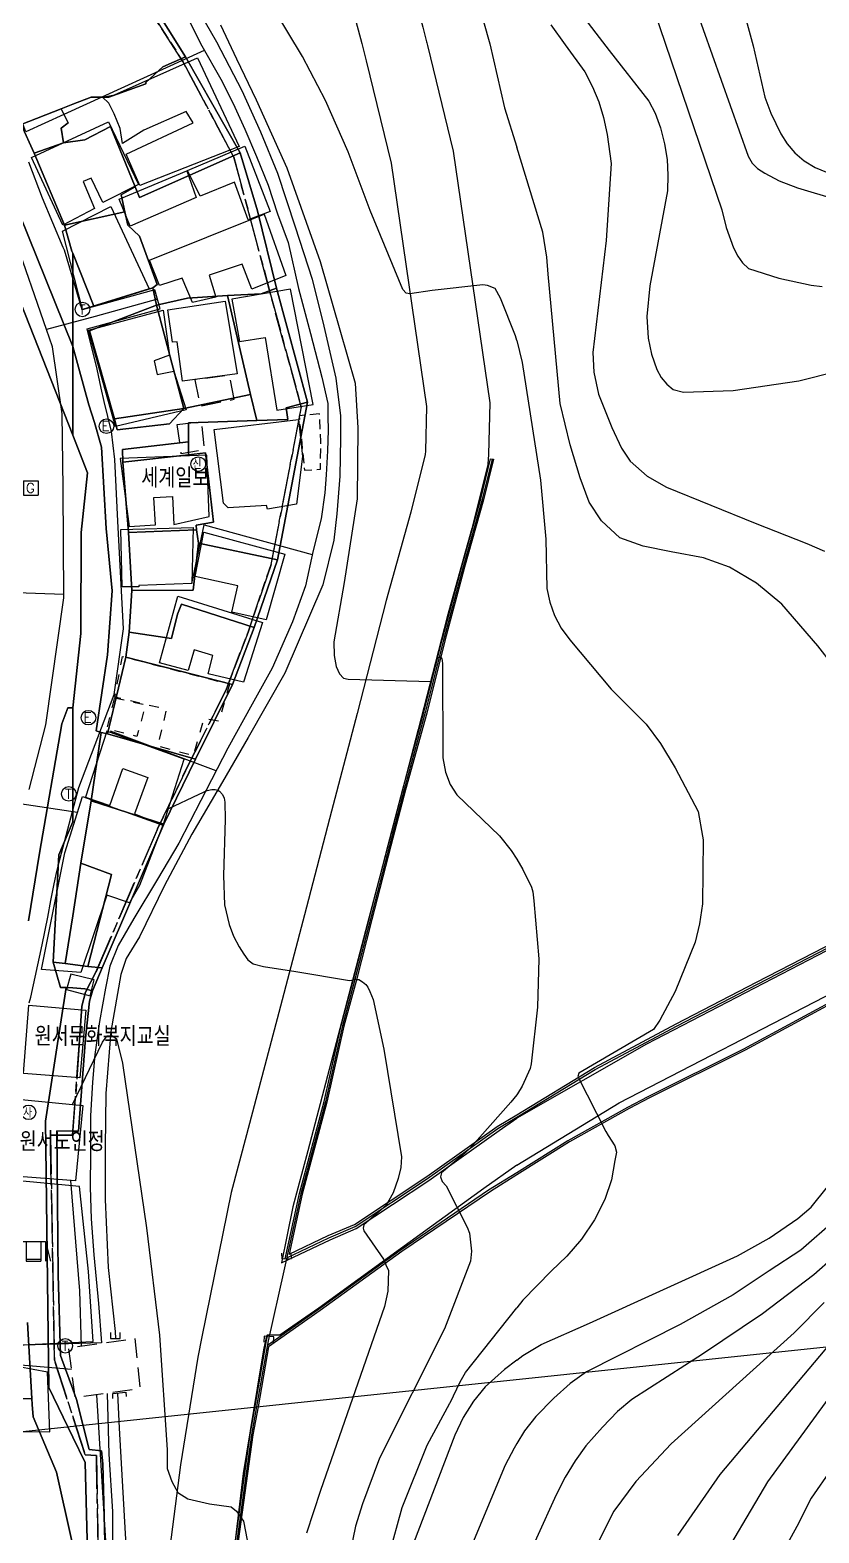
# Model space of a CAD drawing. Header units: feet. Extents: x 197796 to 199821, y 552499 to 555392.
# Drawn here: x 199066.7 to 199147.8, y 553524.7 to 553679.2 of the extents above; entities that cross this region are included whole.
import ezdxf

# ---------------------------------------------------------------- set-up
doc = ezdxf.new("R2010")
doc.units = ezdxf.units.FT
doc.header["$MEASUREMENT"] = 0
for name, pattern in [('AAA006', [2, 1, -1]), ('ANYANG11', [1.5, 1, -0.5]), ('ANYANG3', [3, 2, -1]), ('JEON', [12, 4, -0.5, 1, -0.5, 4, -0.5, 1, -0.5])]:
    doc.linetypes.add(name, pattern=pattern)
for name, color, linetype in [('AAA001', 7, 'CONTINUOUS'), ('AAA004', 7, 'ANYANG3'), ('AAA006', 7, 'AAA006'), ('AAA007', 7, 'ANYANG11'), ('AAA008', 7, 'CONTINUOUS'), ('AAB110', 7, 'CONTINUOUS'), ('AAB202', 7, 'CONTINUOUS'), ('AAC001', 7, 'CONTINUOUS'), ('AB999', 7, 'CONTINUOUS'), ('ABB004', 7, 'CONTINUOUS'), ('AD002', 7, 'CONTINUOUS'), ('AD0022', 1, 'CONTINUOUS'), ('ADA085', 1, 'CONTINUOUS'), ('AE221', 7, 'CONTINUOUS'), ('AE340', 7, 'CONTINUOUS'), ('AZ0202', 7, 'CONTINUOUS'), ('AZ0203', 7, 'CONTINUOUS'), ('AZ0801', 7, 'CONTINUOUS'), ('AZ0803', 7, 'CONTINUOUS'), ('AZB010', 1, 'CONTINUOUS'), ('BA003', 5, 'CONTINUOUS'), ('CAA001', 7, 'CONTINUOUS'), ('CAA002', 30, 'CONTINUOUS'), ('DD001', 3, 'CONTINUOUS'), ('EA0018', 7, 'JEON'), ('EA0118', 7, 'JEON'), ('wipco_image', 2, 'CONTINUOUS'), ('wipco_지적', 20, 'CONTINUOUS'), ('ZC002', 7, 'CONTINUOUS')]:
    doc.layers.add(name, color=color, linetype=linetype)
doc.styles.add('GHS', font='ROMANS', dxfattribs={"bigfont": 'NGSW.shx'})
doc.styles.add('NGSW', font='ROMANS.shx', dxfattribs={"bigfont": 'NGSW.shx'})
picture_1 = doc.add_image_def('image1.jpg', size_in_pixel=(8269, 5907))

# ---------------------------------------------------------------- blocks, each defined once
blk = doc.blocks.new('AAB202')
at = {"layer": 'AAB202'}
blk.add_circle((0, 0), 0.75, dxfattribs=at)
at = {"layer": 'AAB202', "style": 'GHS'}
blk.add_text('신', height=1, dxfattribs=at).set_placement((-0.59, -0.52))
blk = doc.blocks.new('AZ0203')
at = {"layer": 'AZ0203'}
blk.add_circle((0, 0), 0.75, dxfattribs=at)
at = {"layer": 'AZ0203', "style": 'GHS'}
blk.add_text('T', height=1, dxfattribs=at).set_placement((-0.36, -0.52))
blk = doc.blocks.new('AZ0202')
at = {"layer": 'AZ0202'}
blk.add_circle((0, 0), 0.75, dxfattribs=at)
at = {"layer": 'AZ0202', "style": 'GHS'}
blk.add_text('E', height=1, dxfattribs=at).set_placement((-0.5, -0.48))
blk = doc.blocks.new('AAB110')
at = {"layer": 'AAB110'}
blk.add_circle((0, 0), 0.75, dxfattribs=at)
at = {"layer": 'AAB110', "style": 'GHS'}
blk.add_text('사', height=1, dxfattribs=at).set_placement((-0.55, -0.53))
blk = doc.blocks.new('ABB004')
at = {"layer": 'ABB004'}
for points in [[(-1.3, 1.64), (-1.8, -0.36)], [(-1.3, 1.64), (1.2, 1.64)], [(-1.3, 1.64), (-1.3, -0.36)], [(-0.8, 1.64), (-0.8, -0.36)], [(0.7, 1.64), (0.7, -0.36)], [(1.2, 1.64), (1.7, -0.36)], [(1.2, 1.64), (1.2, -0.36)], [(-0.8, -0.16), (0.7, -0.16)], [(-0.8, -0.36), (0.7, -0.36)]]:
    blk.add_lwpolyline(points, dxfattribs=at)
blk = doc.blocks.new('AZB010')
at = {"layer": 'AZB010'}
for points in [[(-0.76, 0.79), (0.74, 0.79)], [(-0.76, 0.79), (-0.76, -0.71)], [(0.74, 0.79), (0.74, -0.71)], [(-0.76, -0.71), (0.74, -0.71)]]:
    blk.add_lwpolyline(points, dxfattribs=at)
at = {"layer": 'AZB010', "style": 'GHS'}
blk.add_text('G', height=1, dxfattribs=at).set_placement((-0.52, -0.45))

msp = doc.modelspace()

# ---------------------------------------------------------------- linework, layer by layer
at = {"layer": 'AAA001', "color": 255, "flags": 128}
for points in [[(199083.89, 553676.39), (199088.15, 553667.29), (199077.94, 553663.25), (199076.55, 553666.49), (199083.42, 553669.72), (199082.73, 553670.89), (199078.37, 553668.96), (199076.16, 553667.59), (199075.92, 553669.12), (199075.31, 553670.64), (199074.78, 553671.74), (199074.11, 553672.34), (199075.36, 553672.6)], [(199077.81, 553663.37), (199074.15, 553661.53), (199072.94, 553664.02), (199072.12, 553663.66), (199073.29, 553660.91), (199070.04, 553659.17), (199066.8, 553666.15), (199074.73, 553669.8)], [(199088.74, 553667.3), (199091.35, 553660.6), (199089.09, 553659.73), (199087.67, 553663.62), (199084.15, 553662.18), (199082.86, 553664.82)], [(199082.77, 553664.77), (199083.75, 553662.04), (199076.97, 553659.08), (199075.81, 553661.85)], [(199078.9, 553652.63), (199072.05, 553650.53), (199069.99, 553658.58), (199074.96, 553661.09)], [(199092.96, 553654), (199089.46, 553652.61), (199088.47, 553655.16), (199085.08, 553654.05), (199085.76, 553651.77), (199083.38, 553651.22), (199082.31, 553653.75), (199079.96, 553652.97), (199078.93, 553655.59), (199090.73, 553660.33)], [(199093.43, 553652.61), (199087.41, 553651.57), (199088.19, 553647.21), (199090.85, 553647.62), (199092.03, 553640.17), (199095.78, 553640.76)], [(199087.95, 553643.89), (199082.33, 553643.15), (199081.79, 553647.18), (199081.3, 553647.17), (199080.84, 553650.48), (199086.72, 553651.36)], [(199080.35, 553650.44), (199080.99, 553645.81), (199079.43, 553645.23), (199079.74, 553643.82), (199081.45, 553644.19), (199082.71, 553640.19), (199075.46, 553638.48), (199072.66, 553648.39)], [(199094.27, 553639.2), (199094.68, 553635.41), (199094.06, 553630.51), (199091.08, 553629.98), (199090.96, 553630.37), (199087.03, 553630.11), (199086.56, 553630.59), (199085.6, 553638.18)], [(199092.87, 553625.34), (199090.93, 553618.62), (199087.4, 553619.38), (199088.03, 553622.09), (199083.63, 553623.07), (199084.52, 553627.63)], [(199090.57, 553618.34), (199088.61, 553612.18), (199084.97, 553613.05), (199085.44, 553614.95), (199083.54, 553615.52), (199082.92, 553613.38), (199079.97, 553614.19), (199081.85, 553621.03)]]:
    msp.add_lwpolyline(points, close=True, dxfattribs=at)
at = {"layer": 'AAA004', "color": 255, "flags": 128}
for points in [[(199087.66, 553641.28), (199087.16, 553643.76), (199083.62, 553643.29), (199084.16, 553640.59)], [(199081.8, 553638.69), (199084.28, 553638.98), (199084.57, 553636.08), (199082.21, 553635.66)], [(199077.42, 553544.69), (199077.97, 553539.54), (199071.31, 553538.6), (199070.65, 553543.74)]]:
    msp.add_lwpolyline(points, close=True, dxfattribs=at)
at = {"layer": 'AAA006', "color": 255, "flags": 128}
for points in [[(199087.16, 553612), (199086.08, 553608.19), (199084.51, 553608.43), (199083.45, 553604.61), (199079.8, 553605.63), (199080.71, 553609.38), (199075.38, 553610.66), (199076.16, 553614.83)], [(199075.36, 553610.59), (199078.53, 553609.88), (199077.65, 553606.62), (199074.58, 553607.4)]]:
    msp.add_lwpolyline(points, close=True, dxfattribs=at)
at = {"layer": 'AAA007', "color": 255, "flags": 128}
msp.add_lwpolyline([(199096.43, 553639.79), (199094.32, 553639.58), (199094.88, 553634), (199096.52, 553634.08), (199096.57, 553636.93)], close=True, dxfattribs=at)
at = {"layer": 'AAA008', "color": 255, "flags": 128}
for points in [[(199075.94, 553635.21), (199076.84, 553628.19), (199079.56, 553628.36), (199079.39, 553631.19), (199081.31, 553631.28), (199081.45, 553628.39), (199085.09, 553629.22), (199084.85, 553635.55)], [(199083.44, 553628.1), (199083.29, 553622.33), (199077.86, 553622.15), (199077.86, 553622.01), (199076.12, 553622.01), (199075.99, 553627.88)], [(199074.57, 553607.17), (199072.37, 553600.36), (199074.88, 553599.5), (199076.2, 553603.32), (199078.79, 553602.39), (199077.4, 553598.64), (199080.34, 553597.48), (199082.51, 553604.29)], [(199080.3, 553597.48), (199077.91, 553591.28), (199076.88, 553589.49), (199074.57, 553590.29), (199071.9, 553582.33), (199067.85, 553582.64), (199070.24, 553594.63), (199072.05, 553600.43)], [(199072.41, 553578.45), (199071.79, 553571.5), (199065.99, 553571.95), (199066.53, 553578.97)], [(199072.08, 553568.65), (199071.32, 553560.92), (199064.63, 553561.44), (199065.41, 553569.32)]]:
    msp.add_lwpolyline(points, close=True, dxfattribs=at)
at = {"layer": 'AAC001', "color": 255, "flags": 128}
for points in [[(199082.87, 553680.47), (199084.32, 553677.62), (199086.27, 553674.19), (199087.56, 553671.7), (199088.73, 553669.06), (199089.94, 553666.24), (199091.13, 553663.31), (199092.09, 553660.35), (199093.2, 553657.39), (199094.26, 553652.68), (199095.49, 553648.05), (199096.66, 553643.55), (199097.27, 553640.84), (199097.29, 553639.5), (199097.3, 553638.12), (199097.26, 553635.97), (199097.11, 553633.53), (199096.98, 553631.66), (199096.6, 553628.98), (199095.76, 553625.73), (199094.98, 553622.1), (199093.66, 553618.4), (199091.55, 553613.65), (199089.51, 553609.93), (199086.99, 553605.42), (199084.23, 553600.01), (199081.95, 553595.64), (199079.77, 553591.93), (199077.34, 553587.88), (199075.73, 553585.11), (199074.85, 553582.98), (199074.43, 553580.74), (199073.82, 553577.3), (199073.34, 553573.91), (199073.1, 553571.05), (199072.88, 553567.6), (199072.87, 553563.78), (199072.83, 553560.27), (199072.96, 553557), (199073.22, 553553.31), (199073.7, 553548.31), (199074.01, 553544.26)], [(199084.57, 553677.16), (199070.15, 553670.55), (199066.24, 553668.77), (199065.76, 553670.05)], [(199083.29, 553622.33), (199084.55, 553628.38), (199095.67, 553625.32)], [(199085.81, 553603.09), (199074.93, 553607.16)], [(199062.46, 553542.26), (199070.94, 553541.54)], [(199074.59, 553539.06), (199074.75, 553532.8), (199075.15, 553526.91), (199075.14, 553523.24), (199075.33, 553516.3), (199075.53, 553509.37), (199076.06, 553501.74), (199075.88, 553495.97), (199075.75, 553486.41), (199073.78, 553485.29), (199061.44, 553485.78)]]:
    msp.add_lwpolyline(points, dxfattribs=at)
at = {"layer": 'AB999', "color": 255, "flags": 128}
msp.add_lwpolyline([(199071.74, 553560.33), (199064.45, 553561.01), (199062.69, 553543.92), (199073.16, 553544.38), (199072.67, 553551.6)], close=True, dxfattribs=at)
at = {"layer": 'AD002', "color": 255, "flags": 128}
for points in [[(199066.57, 553601.14), (199068.28, 553607.79), (199070.15, 553620.86), (199070.08, 553632.13), (199069.98, 553639.79), (199068.98, 553646.68), (199068.37, 553648.45), (199065.04, 553658.04)], [(199079.77, 553651.56), (199073.35, 553649.81), (199068.37, 553648.45)], [(199036.29, 553622.32), (199037.71, 553622.3), (199056.32, 553621.59), (199064.32, 553621.44), (199070.14, 553621.24)]]:
    msp.add_lwpolyline(points, dxfattribs=at)
at = {"layer": 'AD0022', "color": 255}
msp.add_lwpolyline([(199066.58, 553579.22), (199066.76, 553579.81), (199067.91, 553585.19), (199068.5, 553588.04), (199068.8, 553589.75), (199069.11, 553591.28), (199069.36, 553592.42), (199069.74, 553593.97), (199071.68, 553601.35), (199075.3, 553610.94), (199076.26, 553617.69), (199075.68, 553628.76), (199075.39, 553635.08), (199075.03, 553637.97), (199074.29, 553641.07), (199073.99, 553642.43), (199073.56, 553644.37), (199072.55, 553648.54), (199080.04, 553650.57), (199079.5, 553652.52), (199072.02, 553650.49), (199070.19, 553656.61), (199070.08, 553656.88), (199067.95, 553661.95), (199066.53, 553665.65)], dxfattribs=at)
at = {"layer": 'ADA085', "color": 255}
for points in [[(199096.57, 553693.57), (199100.76, 553677.88), (199100.83, 553677.6), (199101.21, 553676.09), (199103.79, 553665.55), (199107.41, 553640.53), (199107.32, 553635.96), (199107.29, 553635.62), (199105.81, 553629.66), (199103.27, 553620.59), (199100.28, 553608.96), (199097.66, 553598.94), (199094.88, 553588.27), (199092.24, 553578.21), (199088.92, 553565.65), (199087.35, 553559.72), (199084.31, 553544.87), (199083.93, 553542.78), (199082.14, 553531.73), (199080.09, 553515.76)], [(199283.79, 553639), (199278.8, 553638.03), (199271.1, 553634.22), (199266.83, 553631.28), (199261.01, 553625.96), (199246.14, 553620.07), (199237.05, 553617.14), (199183.14, 553602.46), (199161.5, 553591.27), (199130.03, 553574.96), (199116.71, 553567.37)], [(199116.71, 553562.52), (199127.25, 553568.93), (199149.41, 553580.4), (199185.29, 553598.16), (199188.52, 553599.38), (199203.41, 553603.93), (199236.19, 553612.84), (199254.57, 553618.68), (199263.51, 553622.09), (199272.5, 553630.35), (199275.51, 553631.7), (199278.61, 553631.88), (199283.27, 553631.5)]]:
    msp.add_lwpolyline(points, dxfattribs=at)
at = {"layer": 'ADA085', "color": 255, "flags": 128}
for points in [[(199103.29, 553693.57), (199107.05, 553679.53), (199107.44, 553678.03), (199107.45, 553677.93), (199107.52, 553677.65), (199110.18, 553666.79), (199113.92, 553640.93), (199113.81, 553635.61), (199113.72, 553634.62), (199113.73, 553634.59), (199112.1, 553628), (199109.55, 553618.9), (199106.57, 553607.33), (199103.95, 553597.3), (199101.16, 553586.62), (199098.52, 553576.56), (199095.21, 553563.99), (199093.68, 553558.24), (199092.51, 553552.49), (199097.52, 553554.86), (199100.21, 553556.02), (199107.66, 553560.94), (199114.89, 553566.09), (199116.71, 553567.37)], [(199116.71, 553562.52), (199113.32, 553560.12), (199104.75, 553553.94), (199096.36, 553547.84), (199092.35, 553545.06), (199091.05, 553545.05), (199090.98, 553544.93), (199090.71, 553543.7), (199090.34, 553541.68), (199088.58, 553530.83), (199086.77, 553515.62)]]:
    msp.add_lwpolyline(points, dxfattribs=at)
at = {"layer": 'AE221', "color": 255, "flags": 128}
msp.add_lwpolyline([(199074.01, 553544.26), (199062.62, 553543.92), (199064.37, 553560.98)], dxfattribs=at)
at = {"layer": 'AE340', "color": 255, "flags": 128}
for points in [[(199092.51, 553553.48), (199092.55, 553552.88), (199093.54, 553552.93), (199093.51, 553553.53)], [(199074.94, 553545.32), (199074.94, 553544.72), (199075.94, 553544.72), (199075.94, 553545.32)], [(199091.7, 553544.27), (199091.74, 553544.87), (199090.74, 553544.94), (199090.7, 553544.34)], [(199075.19, 553538.53), (199075.19, 553539.05), (199076.52, 553539.17), (199076.54, 553538.75)]]:
    msp.add_lwpolyline(points, dxfattribs=at)
at = {"layer": 'AZ0801', "color": 255}
for points in [[(199116.71, 553567.71), (199124.71, 553572.57), (199133.11, 553577.06), (199141.37, 553581.36), (199150.73, 553586.18), (199155.72, 553588.81), (199166.51, 553594.37), (199172.79, 553597.68), (199176.72, 553599.76), (199179.58, 553601.25), (199181.5, 553602.21), (199183.97, 553603.24), (199186.38, 553603.93), (199191.29, 553605.29), (199198.04, 553607.21), (199215.5, 553611.81), (199224.08, 553614.19), (199236.86, 553617.53)], [(199238.32, 553612.84), (199233.38, 553611.32), (199225.23, 553609.15), (199217.02, 553606.96), (199207.92, 553604.32), (199200.99, 553602.4), (199196.05, 553600.92), (199192.08, 553599.71), (199188.17, 553598.24), (199182.98, 553596.07), (199178.21, 553594.2), (199171.42, 553590.79), (199159.93, 553584.68), (199151.08, 553580.25), (199140.2, 553574.34), (199130.35, 553569.45), (199128.25, 553568.35), (199122.13, 553564.93), (199116.71, 553561.52)], [(199093.29, 553553.36), (199097.33, 553555.28), (199100.02, 553556.44), (199107.47, 553561.36), (199114.7, 553566.51), (199116.71, 553567.71)], [(199116.71, 553561.52), (199113.99, 553559.83), (199104.89, 553553.66), (199096.49, 553547.57), (199091.18, 553543.83)]]:
    msp.add_lwpolyline(points, dxfattribs=at)
at = {"layer": 'AZ0803', "color": 255}
for points in [[(199092.89, 553552.9), (199094.35, 553559.62), (199096.9, 553569.08), (199098.65, 553576.88), (199099.89, 553581.52), (199101.52, 553587.87), (199103.47, 553595.42), (199104.99, 553601.2), (199107.16, 553609.1), (199109.02, 553616.54), (199111.05, 553624.09), (199113.01, 553631.03), (199114.02, 553635.17), (199114.32, 553635.11), (199113.3, 553630.95), (199111.34, 553624.01), (199109.31, 553616.46), (199107.45, 553609.02), (199105.28, 553601.12), (199103.76, 553595.35), (199101.81, 553587.8), (199100.18, 553581.44), (199098.94, 553576.81), (199097.19, 553569.01), (199094.64, 553559.55), (199093.29, 553553.36)], [(199091.18, 553543.83), (199090.11, 553537.68), (199089.58, 553534.79), (199088.07, 553523.86), (199087.19, 553515.71), (199086.65, 553507.54), (199086.39, 553501.12), (199086.21, 553495.77), (199085.95, 553489.82), (199085.92, 553485.41), (199085.66, 553479.45), (199085.57, 553474.39), (199085.07, 553465.63), (199084.92, 553462.66), (199084.71, 553455.83), (199084.45, 553452.33), (199084.07, 553450.56), (199083.24, 553448.7), (199081.79, 553445.92), (199079.48, 553443.7), (199074.61, 553439.59), (199073.41, 553438.61)]]:
    msp.add_lwpolyline(points, dxfattribs=at)
at = {"layer": 'AZ0803', "color": 255, "flags": 128}
msp.add_lwpolyline([(199072.83, 553579.93), (199073.24, 553581.6), (199070.86, 553582.16), (199070.41, 553580.59)], close=True, dxfattribs=at)
msp.add_lwpolyline([(199073.36, 553438.96), (199074.42, 553439.83), (199079.28, 553443.92), (199081.54, 553446.1), (199082.97, 553448.83), (199083.79, 553450.65), (199084.15, 553452.37), (199084.41, 553455.84), (199084.62, 553462.67), (199084.77, 553465.64), (199085.27, 553474.4), (199085.36, 553479.46), (199085.62, 553485.41), (199085.65, 553489.83), (199085.91, 553495.79), (199086.09, 553501.13), (199086.35, 553507.56), (199086.89, 553515.74), (199087.77, 553523.9), (199089.28, 553534.83), (199089.81, 553537.73), (199090.99, 553544.5), (199091.08, 553544.91)], dxfattribs=at)
at = {"layer": 'BA003', "color": 255, "flags": 128}
for points in [[(199084.14, 553680.96), (199085.82, 553678.03), (199088.44, 553673.03), (199090.36, 553668.78), (199092.09, 553664.54), (199093.91, 553659.02), (199095.66, 553653.63), (199096.88, 553648.81), (199098.1, 553643.44), (199098.58, 553639.58), (199098.58, 553637.28), (199098.5, 553633.39), (199098.2, 553629.52), (199097.9, 553626.78), (199096.75, 553622.2), (199092.86, 553613.13), (199089.09, 553606.52), (199086.44, 553601.94), (199083.31, 553596.55), (199080.49, 553591.29), (199077.91, 553585.99), (199076.55, 553583.79), (199076, 553582.15), (199074.98, 553576.27), (199074.46, 553569.9), (199074.37, 553564.39), (199074.4, 553558.98), (199074.68, 553552), (199075.41, 553545.43), (199075.44, 553544.72)], [(199114.17, 553635.14), (199113.15, 553630.99), (199111.2, 553624.05), (199109.17, 553616.5), (199107.3, 553609.06), (199105.13, 553601.16), (199103.62, 553595.38), (199101.67, 553587.84), (199100.03, 553581.48), (199098.79, 553576.85), (199097.04, 553569.04), (199094.5, 553559.58), (199092.77, 553551.67), (199091.14, 553544.47), (199089.96, 553537.71), (199089.43, 553534.81), (199087.92, 553523.88)], [(199093.07, 553553.01), (199097.39, 553555.06), (199100.09, 553556.22), (199107.53, 553561.15), (199114.76, 553566.29), (199116.71, 553567.45)], [(199116.71, 553561.74), (199113.81, 553559.94), (199104.71, 553553.77), (199096.32, 553547.67), (199091.06, 553543.99)], [(199075.67, 553539.09), (199075.81, 553535.5), (199076.52, 553523.46), (199076.64, 553517.01), (199076.85, 553507.83), (199076.94, 553495.11), (199077.87, 553476.41), (199077.87, 553470.44), (199077.77, 553463.91), (199077.55, 553457.81), (199077.5, 553456.23), (199077.22, 553454.98), (199077.2, 553454.92), (199076.59, 553453.54), (199072.59, 553449.42), (199071.9, 553449)]]:
    msp.add_lwpolyline(points, dxfattribs=at)
at = {"layer": 'BA003', "color": 255}
for points in [[(199116.71, 553567.45), (199124.77, 553572.35), (199133.18, 553576.84), (199141.44, 553581.14), (199150.8, 553585.96), (199155.78, 553588.59), (199166.57, 553594.15), (199172.85, 553597.46), (199176.78, 553599.54), (199179.65, 553601.03), (199181.57, 553602), (199184.03, 553603.03), (199186.45, 553603.71), (199191.35, 553605.07), (199198.1, 553606.99), (199215.56, 553611.59), (199224.15, 553613.97), (199236.93, 553617.31)], [(199238.14, 553612.94), (199233.2, 553611.42), (199225.05, 553609.25), (199216.84, 553607.06), (199207.75, 553604.43), (199200.81, 553602.5), (199195.88, 553601.03), (199191.9, 553599.81), (199187.99, 553598.34), (199182.81, 553596.17), (199178.04, 553594.31), (199171.24, 553590.89), (199159.76, 553584.79), (199150.9, 553580.35), (199140.02, 553574.44), (199130.17, 553569.56), (199128.08, 553568.45), (199121.95, 553565.04), (199116.71, 553561.74)]]:
    msp.add_lwpolyline(points, dxfattribs=at)
at = {"layer": 'CAA001', "color": 255}
for points, elevation in [([(199137.79, 553689.48), (199141.02, 553677.62), (199142.22, 553672.36), (199142.83, 553670.7), (199143.85, 553668.57), (199144.49, 553667.56), (199145.29, 553666.62), (199146.25, 553665.8), (199147.37, 553665.11), (199149.31, 553664.32)], 50), ([(199152.29, 553609.95), (199147.65, 553615.94), (199143.96, 553620.2), (199141.37, 553622.37), (199138.59, 553624.02), (199135.9, 553624.97), (199132.57, 553625.58), (199129.69, 553626.19), (199127.29, 553627.05), (199125.43, 553628.79), (199124.14, 553630.7), (199123.21, 553633.22), (199122.19, 553636.61), (199121.17, 553640.86), (199119.92, 553654.15), (199119.79, 553655.88), (199119.4, 553658.47), (199116.72, 553667.2)], 45), ([(199116.71, 553542.47), (199117.34, 553542.97), (199119.2, 553544.08), (199124.18, 553546.28), (199139.41, 553553.19), (199142.66, 553555.02), (199145.61, 553557.05), (199146.97, 553558.21), (199151.87, 553564.3)], 45), ([(199154.07, 553545.85), (199142.5, 553529.95), (199131.31, 553511.05)], 50)]:
    msp.add_lwpolyline(points, dxfattribs=dict(at, elevation=elevation))
at = {"layer": 'CAA001', "color": 255, "flags": 128}
for points, elevation in [([(199113.29, 553680.13), (199113.95, 553677.82), (199115.43, 553671.25), (199116.72, 553667.2)], 45), ([(199071.54, 553598.79), (199070.86, 553598.9), (199061.69, 553600.28), (199061.11, 553600.35)], 40), ([(199071.96, 553543.92), (199071.77, 553549.6), (199070.87, 553560.96)], 40), ([(199116.71, 553542.47), (199115.46, 553541.52), (199113.46, 553539.74), (199112.25, 553538.27), (199111.21, 553536.58), (199110.34, 553534.75), (199106.1, 553523.67), (199103.96, 553516.28), (199103.58, 553513.97), (199103.29, 553510.26), (199103.63, 553488.1), (199103.93, 553485.81), (199105.14, 553480.34), (199105.83, 553478.16), (199106.96, 553475.46), (199108.13, 553473.21), (199114.04, 553463.68), (199115.28, 553462.34), (199116.7, 553461.25)], 45), ([(199073.51, 553538.91), (199075.03, 553513.84)], 40)]:
    msp.add_lwpolyline(points, dxfattribs=dict(at, elevation=elevation))
at = {"layer": 'CAA002', "color": 255}
for points, elevation in [([(199134.02, 553684.56), (199140.48, 553666.28), (199140.91, 553665.56), (199141.47, 553665.01), (199142.2, 553664.53), (199143.68, 553663.73), (199145.56, 553663.02), (199149.58, 553661.84)], 49), ([(199123.01, 553681.31), (199126.19, 553677.16), (199130.29, 553671.93), (199130.95, 553670.69), (199131.48, 553669.19), (199131.88, 553667.55), (199132.17, 553665.93), (199132.25, 553664.32), (199132.2, 553662.7), (199130.39, 553652.96), (199130.07, 553649.78), (199130.21, 553647.58), (199130.56, 553645.92), (199131.11, 553644.36), (199131.56, 553643.53), (199132.12, 553642.82), (199132.79, 553642.28), (199133.86, 553642), (199138.96, 553642.19), (199145.72, 553643.17), (199153.45, 553645.14)], 47), ([(199130.84, 553681.21), (199137.78, 553660.78), (199138.25, 553658.93), (199139, 553656.87), (199139.42, 553656.01), (199139.9, 553655.31), (199140.52, 553654.72), (199143.64, 553653.72), (199146.99, 553653.03), (199148.12, 553652.87)], 48), ([(199120.21, 553679.77), (199121.69, 553677.74), (199123.69, 553674.95), (199124.5, 553673.42), (199125.13, 553671.87), (199125.62, 553670.26), (199126.01, 553668.5), (199126.41, 553665.52), (199125.9, 553657.62), (199124.52, 553646.09), (199124.64, 553644.06), (199125.12, 553641.81), (199126.48, 553638.37), (199127.49, 553636.26), (199128.38, 553634.93), (199130.12, 553633.36), (199132.09, 553632.24), (199141.2, 553628.55), (199146.52, 553626.46), (199148.36, 553625.67)], 46), ([(199116.72, 553647.32), (199117.25, 553645.06), (199119.15, 553632.97), (199119.69, 553626.91), (199119.81, 553621.83), (199120.1, 553620.42), (199120.57, 553619.05), (199121.27, 553617.76), (199122.17, 553616.53), (199126.42, 553611.48), (199130.02, 553607.88), (199131.48, 553605.9), (199132.99, 553603.39), (199135.35, 553598.91), (199135.8, 553596.35), (199135.86, 553595.97), (199135.8, 553589.39), (199135.51, 553587.35), (199135.04, 553585.45), (199133, 553580.39), (199131.43, 553577.45), (199130.75, 553576.48), (199123.1, 553571.99), (199123, 553571.64), (199125.86, 553566), (199126.11, 553565.57), (199126.8, 553564.53), (199126.95, 553563.87), (199126.78, 553563), (199126.45, 553561.02), (199125.76, 553558.98), (199124.71, 553556.9), (199123.37, 553554.91), (199121.85, 553553.16), (199120.25, 553551.63), (199117.32, 553548.65), (199116.71, 553547.87)], 44), ([(199116.71, 553594), (199117.33, 553592.92), (199118.23, 553591.13), (199118.36, 553590.63), (199118.47, 553589.71), (199118.97, 553583.73), (199118.85, 553578.76), (199118.19, 553572.95), (199118.08, 553572.48), (199117.26, 553570.64), (199116.78, 553569.86), (199116.71, 553569.76)], 43), ([(199149.44, 553556.88), (199145.91, 553553.78), (199142.65, 553551.67), (199138.94, 553549.2), (199133.5, 553546.14), (199123.86, 553541.26), (199122.21, 553540.09), (199120.52, 553538.57), (199118.67, 553536.7), (199117.5, 553535.2), (199116.71, 553533.9)], 46), ([(199151.3, 553554.83), (199147.25, 553551.25), (199141.98, 553547.25), (199135.8, 553543.09), (199128.52, 553538.43), (199127.07, 553537.21), (199125.53, 553535.6), (199123.82, 553533.65), (199122.7, 553532.12), (199121.68, 553530.43), (199120.74, 553528.63), (199116.7, 553519.71)], 47), ([(199148.32, 553548.41), (199145.23, 553545.3), (199132.57, 553533.88), (199128.94, 553530.01), (199126.68, 553526.94), (199121.25, 553516.1)], 48), ([(199148.94, 553544.2), (199137.58, 553530.73), (199133.22, 553524.44)], 49), ([(199153.26, 553537.34), (199146.96, 553528.27), (199145.51, 553525.36), (199134.98, 553506.22)], 51)]:
    msp.add_lwpolyline(points, dxfattribs=dict(at, elevation=elevation))
at = {"layer": 'CAA002', "color": 255, "flags": 128}
for points, elevation in [([(199116.72, 553647.32), (199116.56, 553647.79), (199115.02, 553651.67), (199114.49, 553652.69), (199113.7, 553652.98), (199113.2, 553653.06), (199108, 553652.48), (199105.72, 553652.12), (199105.35, 553652.2), (199105, 553652.58), (199101.64, 553660.69), (199099.37, 553666.72), (199097.03, 553672), (199094.68, 553676.52), (199091.75, 553681.38)], 44), ([(199086.25, 553679.79), (199087.89, 553676.28), (199089.92, 553672.07), (199093.05, 553665.08), (199096.48, 553655.45), (199098.52, 553648.41), (199100.09, 553642.94), (199100.37, 553638.36), (199100.28, 553631.03), (199098.95, 553622.43), (199097.9, 553616.35), (199097.93, 553614.95), (199098.14, 553613.82), (199098.47, 553613.05), (199098.89, 553612.6), (199099.36, 553612.51), (199107.82, 553612.26), (199107.89, 553612.3), (199107.98, 553612.39), (199108.54, 553614.62), (199108.6, 553614.73), (199108.75, 553614.78), (199108.81, 553614.78), (199108.98, 553614.68), (199109, 553614.61), (199109.03, 553614.43), (199109.06, 553614.07), (199109.1, 553604.43), (199109.37, 553602.95), (199109.86, 553601.66), (199110.56, 553600.62), (199114.93, 553596.39), (199116.14, 553594.9), (199116.71, 553594)], 43), ([(199080.87, 553599.16), (199084.06, 553600.69), (199084.88, 553601.05), (199085.37, 553601.17), (199085.68, 553601.15), (199085.96, 553601.08), (199086.14, 553601), (199086.45, 553600.65), (199086.62, 553600.28), (199086.69, 553599.85), (199086.74, 553598.06), (199086.56, 553592.33), (199086.65, 553589.29), (199087.12, 553587.29), (199087.57, 553586.07), (199088.17, 553584.97), (199088.64, 553584.22), (199089.06, 553583.65), (199089.6, 553583.22), (199090.67, 553582.97), (199093.98, 553582.44), (199099.51, 553581.53), (199099.73, 553581.54), (199099.88, 553581.59), (199100.05, 553581.67), (199100.08, 553581.67), (199100.34, 553581.63), (199100.45, 553581.61), (199100.85, 553581.38), (199101.18, 553581.11), (199101.38, 553580.82), (199101.61, 553580.4), (199101.94, 553579.56), (199103.05, 553574.44), (199104.87, 553563.4), (199104.79, 553562.29), (199104.51, 553561.16), (199103.98, 553559.69), (199103.23, 553558.34), (199102.33, 553557.55), (199100.98, 553556.39), (199100.91, 553556.05), (199100.98, 553555.78), (199102.99, 553552.85), (199103.26, 553552.27), (199103.51, 553551.69), (199103.45, 553549.56), (199103.09, 553548), (199096.54, 553529.09), (199095.07, 553524.68)], 42), ([(199071.04, 553568.75), (199074.11, 553575.16), (199074.59, 553575.83), (199075.14, 553575.83), (199075.54, 553575.53), (199076.17, 553573.01), (199078.63, 553556.1), (199079.97, 553545.05), (199080.76, 553533.25), (199080.76, 553531.32), (199081.24, 553529.99), (199081.87, 553528.87), (199082.9, 553528.21), (199085.11, 553527.69), (199087.33, 553527.39), (199087.88, 553526.94), (199088.6, 553525.91), (199088.99, 553523.98)], 41), ([(199116.71, 553569.76), (199116.11, 553569.02), (199111.86, 553564.22), (199111.12, 553563.55), (199108.97, 553561.73), (199108.86, 553561.33), (199109.03, 553560.86), (199109.45, 553560.4), (199111.59, 553556.16), (199111.86, 553555.52), (199112.05, 553553.68), (199111.96, 553552.67), (199109.29, 553545.7), (199102.59, 553532.4), (199100.85, 553527.72), (199100.12, 553525.42), (199099.38, 553521.74)], 43), ([(199116.7, 553458.02), (199113.21, 553461.26), (199110.23, 553464.53), (199107.25, 553468.62), (199104.89, 553473.3), (199102.87, 553478.44), (199102.14, 553480.91), (199101.49, 553483.48), (199100.94, 553486.24), (199100.67, 553489.08), (199100.58, 553492.84), (199100.76, 553499.45), (199101.49, 553511.47), (199102.24, 553517.59), (199104.92, 553527.31), (199107.48, 553533.75), (199109.84, 553538.07), (199109.85, 553538.08), (199110.9, 553540.26), (199111.43, 553541.21), (199116.71, 553547.87)], 44), ([(199116.71, 553533.9), (199116.44, 553533.43), (199115.52, 553531.69), (199111.14, 553521.14)], 46)]:
    msp.add_lwpolyline(points, dxfattribs=dict(at, elevation=elevation))
at = {"layer": 'DD001', "color": 255, "flags": 128}
msp.add_lwpolyline([(199068.71, 553535.12), (199068.45, 553541.25), (199065.51, 553541.8), (199062.54, 553541.69), (199062.54, 553535.16)], close=True, dxfattribs=at)
at = {"layer": 'EA0018', "color": 255}
msp.add_lwpolyline([(199064.31, 553701.3), (199068.48, 553694.02), (199072.3, 553687.7), (199078.66, 553681.79), (199082.38, 553676.01), (199087.62, 553666.17), (199091.35, 553652.21), (199094.55, 553640.49), (199091.44, 553624.28), (199089.08, 553617.35), (199086.86, 553611.5), (199083, 553603.79), (199079.78, 553597.11), (199073.43, 553582.36), (199072.35, 553580.3), (199071.99, 553578.89), (199071.76, 553575.35), (199071.04, 553565.62), (199068.76, 553565.6), (199069.17, 553542.49), (199072.33, 553532.74), (199073.48, 553532.69), (199073.99, 553505.26)], dxfattribs=at)
at = {"layer": 'EA0118', "color": 255}
msp.add_lwpolyline([(199073.99, 553505.26), (199073.48, 553532.69), (199072.33, 553532.74), (199069.17, 553542.49), (199068.76, 553565.6), (199071.04, 553565.62), (199071.76, 553575.35), (199071.99, 553578.89), (199072.35, 553580.3), (199073.43, 553582.36), (199079.78, 553597.11), (199083, 553603.79), (199086.86, 553611.5), (199089.08, 553617.35), (199091.44, 553624.28), (199094.55, 553640.49), (199091.35, 553652.21), (199087.62, 553666.17), (199082.38, 553676.01), (199078.66, 553681.79), (199072.3, 553687.7), (199068.48, 553694.02), (199064.31, 553701.3)], dxfattribs=at)
at = {"layer": 'wipco_지적', "color": 20}
for points in [[(199050.19, 553705.76), (199050.16, 553699.48), (199053.3, 553689), (199057.27, 553680.83), (199071.06, 553646.72), (199071.06, 553637.6), (199065.73, 553651.17), (199059.34, 553667.03), (199051.2, 553686.79), (199047.2, 553700.14), (199047.39, 553705.76), (199050.19, 553705.76)], [(199050.19, 553705.76), (199052.04, 553705.76), (199052.04, 553705.45), (199053.02, 553698.42), (199055.92, 553688.88), (199058.82, 553690.45), (199059.25, 553690.23), (199056.96, 553688.81), (199060.12, 553681.34), (199063.55, 553674.18), (199065.76, 553669.55), (199067.08, 553666.59), (199070.21, 553659.17), (199070.97, 553656.5), (199071.06, 553656.3), (199071.06, 553646.72), (199057.27, 553680.83), (199053.3, 553689), (199050.16, 553699.48), (199050.19, 553705.76)], [(199072.64, 553688.2), (199079.08, 553682.2), (199082.66, 553676.51), (199080.3, 553675.47), (199078.58, 553673.86), (199078.57, 553673.73), (199074.75, 553672.35), (199072.93, 553672.35), (199071.06, 553671.62), (199069.86, 553671.15), (199065.76, 553669.55), (199063.55, 553674.18), (199064.33, 553674.54), (199061.01, 553681.84), (199072.64, 553688.2)], [(199069.86, 553671.15), (199071.06, 553671.62), (199072.93, 553672.35), (199074.75, 553672.35), (199078.57, 553673.73), (199078.58, 553673.86), (199080.3, 553675.47), (199082.66, 553676.51), (199088.27, 553666.61), (199077.93, 553662.03), (199077.46, 553663.12), (199074.94, 553669.32), (199072.31, 553667.95), (199070.1, 553667.66), (199069.86, 553669.17), (199070.59, 553669.7), (199069.86, 553671.15)], [(199065.76, 553669.55), (199069.86, 553671.15), (199070.59, 553669.7), (199069.86, 553669.17), (199070.1, 553667.66), (199067.08, 553666.59), (199065.76, 553669.55)], [(199067.08, 553666.59), (199070.1, 553667.66), (199072.31, 553667.95), (199074.94, 553669.32), (199077.46, 553663.12), (199076.03, 553662.3), (199076.4, 553660.56), (199070.21, 553659.17), (199067.08, 553666.59)], [(199077.46, 553663.12), (199077.93, 553662.03), (199088.27, 553666.61), (199090.06, 553660.67), (199091.99, 553652.7), (199090.41, 553652.12), (199086.95, 553651.95), (199082.85, 553651.68), (199079.68, 553650.95), (199079.27, 553652.74), (199079.73, 553653.1), (199077.93, 553658.05), (199076.7, 553659.17), (199076.4, 553660.56), (199076.03, 553662.3), (199077.46, 553663.12)], [(199070.21, 553659.17), (199076.4, 553660.56), (199076.7, 553659.17), (199077.93, 553658.05), (199079.73, 553653.1), (199079.27, 553652.74), (199073.22, 553650.84), (199071.06, 553656.3), (199070.97, 553656.5), (199070.21, 553659.17)], [(199079.27, 553652.74), (199079.68, 553650.95), (199072.77, 553648.32), (199075.34, 553639.28), (199075.63, 553638.15), (199081, 553638.77), (199082.46, 553640.34), (199089.33, 553641.78), (199089.99, 553639.1), (199082.95, 553638.85), (199082.97, 553636.9), (199076.18, 553636.13), (199076.2, 553634.8), (199076.8, 553627.6), (199077.12, 553621.62), (199076.86, 553617.32), (199076.52, 553614.75), (199074.61, 553606.87), (199073.98, 553607.02), (199073.47, 553607.18), (199074.63, 553615.02), (199075.09, 553621.59), (199074.5, 553627.98), (199074, 553636.36), (199073.3, 553638.89), (199072.72, 553640.71), (199071.06, 553646.72), (199071.06, 553656.3), (199073.22, 553650.84), (199079.27, 553652.74)], [(199086.95, 553651.95), (199090.41, 553652.12), (199091.99, 553652.7), (199095.2, 553640.99), (199093, 553640.39), (199093.16, 553639.19), (199089.99, 553639.1), (199089.33, 553641.78), (199086.95, 553651.95)], [(199079.68, 553650.95), (199082.46, 553640.34), (199075.34, 553639.28), (199072.77, 553648.32), (199079.68, 553650.95)], [(199079.68, 553650.95), (199082.85, 553651.68), (199086.95, 553651.95), (199089.33, 553641.78), (199082.46, 553640.34), (199079.68, 553650.95)], [(199071.06, 553637.6), (199071.06, 553646.72), (199072.72, 553640.71), (199073.3, 553638.89), (199074, 553636.36), (199074.5, 553627.98), (199075.09, 553621.59), (199074.63, 553615.02), (199073.47, 553607.18), (199073.98, 553607.02), (199072.96, 553599.99), (199071.89, 553593.57), (199071.06, 553588.18), (199070.29, 553583.25), (199069.04, 553583.41), (199069.63, 553594.44), (199071.06, 553597.82), (199071.06, 553609.55), (199071.88, 553617.2), (199071.91, 553627.58), (199072.58, 553633.73), (199071.06, 553637.6)], [(199082.46, 553640.34), (199081, 553638.77), (199075.63, 553638.15), (199075.34, 553639.28), (199082.46, 553640.34)], [(199089.99, 553639.1), (199093.16, 553639.19), (199093, 553640.39), (199095.2, 553640.99), (199092.1, 553624.77), (199083.99, 553626.49), (199083.76, 553627.86), (199083.75, 553628.35), (199085.54, 553628.65), (199084.71, 553635.77), (199082.96, 553635.58), (199082.97, 553636.9), (199082.95, 553638.85), (199089.99, 553639.1)], [(199082.96, 553635.58), (199076.2, 553634.8), (199076.18, 553636.13), (199082.97, 553636.9), (199082.96, 553635.58)], [(199076.2, 553634.8), (199082.96, 553635.58), (199084.71, 553635.77), (199085.54, 553628.65), (199083.75, 553628.35), (199083.76, 553627.86), (199076.8, 553627.6), (199076.2, 553634.8)], [(199083.76, 553627.86), (199083.99, 553626.49), (199083.42, 553621.64), (199077.12, 553621.62), (199076.8, 553627.6), (199083.76, 553627.86)], [(199092.1, 553624.77), (199089.7, 553617.82), (199082.24, 553620.2), (199081.81, 553619.18), (199081.22, 553616.69), (199076.86, 553617.32), (199077.12, 553621.62), (199083.42, 553621.64), (199083.99, 553626.49), (199092.1, 553624.77)], [(199089.7, 553617.82), (199087.48, 553611.95), (199076.52, 553614.75), (199076.86, 553617.32), (199081.22, 553616.69), (199081.81, 553619.18), (199082.24, 553620.2), (199089.7, 553617.82)], [(199087.48, 553611.95), (199083.67, 553604.29), (199074.61, 553606.87), (199076.52, 553614.75), (199087.48, 553611.95)], [(199073.98, 553607.02), (199074.61, 553606.87), (199083.67, 553604.29), (199080.42, 553597.59), (199072.96, 553599.99), (199073.98, 553607.02)], [(199080.42, 553597.59), (199074.09, 553582.82), (199072.62, 553582.96), (199075.04, 553592.41), (199071.89, 553593.57), (199072.96, 553599.99), (199080.42, 553597.59)], [(199071.89, 553593.57), (199075.04, 553592.41), (199072.62, 553582.96), (199070.29, 553583.25), (199071.06, 553588.18), (199071.89, 553593.57)], [(199069.04, 553583.41), (199070.29, 553583.25), (199072.62, 553582.96), (199074.09, 553582.82), (199073.09, 553580.46), (199072.29, 553580.67), (199071.06, 553580.77), (199070.37, 553580.8), (199069.78, 553580.81), (199069.04, 553583.41)], [(199066.87, 553537.93), (199066.97, 553536.64), (199069.38, 553530.97), (199070.99, 553523.74), (199062.08, 553523.03), (199062.37, 553533.35), (199062.41, 553535.02), (199062.33, 553537.61), (199062.35, 553538.49), (199066.84, 553538.53), (199066.87, 553537.93)]]:
    msp.add_lwpolyline(points, close=True, dxfattribs=at)
for points in [[(199074.72, 553509.23), (199074.15, 553531.8), (199074.02, 553533.16), (199072.73, 553533.28), (199071.44, 553538.44), (199071.06, 553539.5), (199069.8, 553542.94), (199069.56, 553551.26), (199069.43, 553566.06), (199071.06, 553566.03), (199071.65, 553566.02), (199072.37, 553575.59), (199072.79, 553579.38), (199073.09, 553580.46), (199074.09, 553582.82), (199080.42, 553597.59), (199083.67, 553604.29), (199087.48, 553611.95), (199089.7, 553617.82), (199092.1, 553624.77), (199095.2, 553640.99), (199091.99, 553652.7), (199090.06, 553660.67), (199088.27, 553666.61), (199082.66, 553676.51), (199079.08, 553682.2)], [(199065.73, 553651.17), (199071.06, 553637.6), (199072.58, 553633.73), (199071.91, 553627.58), (199071.88, 553617.2), (199071.06, 553609.55), (199070.54, 553609.57), (199069.93, 553607.92), (199067.65, 553594.61), (199066.52, 553587.66)], [(199066.52, 553587.66), (199067.65, 553594.61), (199069.93, 553607.92), (199070.54, 553609.57), (199071.06, 553609.55), (199071.06, 553609.55), (199071.06, 553597.82), (199069.63, 553594.44), (199069.04, 553583.41), (199069.78, 553580.81), (199070.37, 553580.8), (199068.25, 553567.05), (199068.59, 553539.67), (199071.06, 553534.57), (199072.32, 553531.95), (199072.81, 553513.39)], [(199072.81, 553513.39), (199072.32, 553531.95), (199071.06, 553534.57), (199068.59, 553539.67), (199068.25, 553567.05), (199070.37, 553580.8), (199071.06, 553580.77), (199072.29, 553580.67), (199073.09, 553580.46), (199073.09, 553580.46), (199072.79, 553579.38), (199072.37, 553575.59), (199071.65, 553566.02), (199071.06, 553566.03), (199069.43, 553566.06), (199069.56, 553551.26), (199069.8, 553542.94), (199071.06, 553539.5), (199071.44, 553538.44), (199072.73, 553533.28), (199074.02, 553533.16), (199074.15, 553531.8), (199074.72, 553509.23)], [(199066.41, 553546.36), (199066.84, 553538.53), (199062.35, 553538.49)], [(199070.99, 553523.74), (199069.38, 553530.97), (199066.97, 553536.64), (199066.87, 553537.93), (199066.84, 553538.53), (199066.41, 553546.36)]]:
    msp.add_lwpolyline(points, dxfattribs=at)

# ---------------------------------------------------------------- block references
at = {"layer": 'AAB110', "color": 255}
msp.add_blockref('AAB110', (199066.51, 553567.96), dxfattribs=at)
at = {"layer": 'AAB202', "color": 255}
msp.add_blockref('AAB202', (199083.96, 553634.62), dxfattribs=at)
at = {"layer": 'ABB004', "color": 255}
msp.add_blockref('ABB004', (199067.06, 553553.03), dxfattribs=at)
at = {"layer": 'AZ0202', "color": 255}
for p in [(199074.52, 553638.51), (199072.67, 553608.54)]:
    msp.add_blockref('AZ0202', p, dxfattribs=at)
at = {"layer": 'AZ0203', "color": 255}
for p in [(199072.05, 553650.52), (199070.64, 553600.7), (199070.28, 553543.95)]:
    msp.add_blockref('AZ0203', p, dxfattribs=at)
at = {"layer": 'AZB010', "color": 255}
msp.add_blockref('AZB010', (199066.76, 553632.12), dxfattribs=at)

# ---------------------------------------------------------------- texts
at = {"layer": 'ZC002', "style": 'NGSW'}
for s, p in [('세계일보', (199078.1, 553632.2)), ('원서문화복지교실', (199067.13, 553574.78)), ('원서노인정', (199065.59, 553563.95))]:
    msp.add_text(s, height=2, dxfattribs=at).set_placement(p)

# ---------------------------------------------------------------- pictures from other files: only their frames are drawn
at = {"layer": 'wipco_image'}
image = msp.add_image(picture_1, insert=(198928.54, 553018.66), size_in_units=(698.97, 499.31), rotation=5.99868, dxfattribs=at)
image.dxf.flags = 7

doc.saveas('drawing.dxf')
